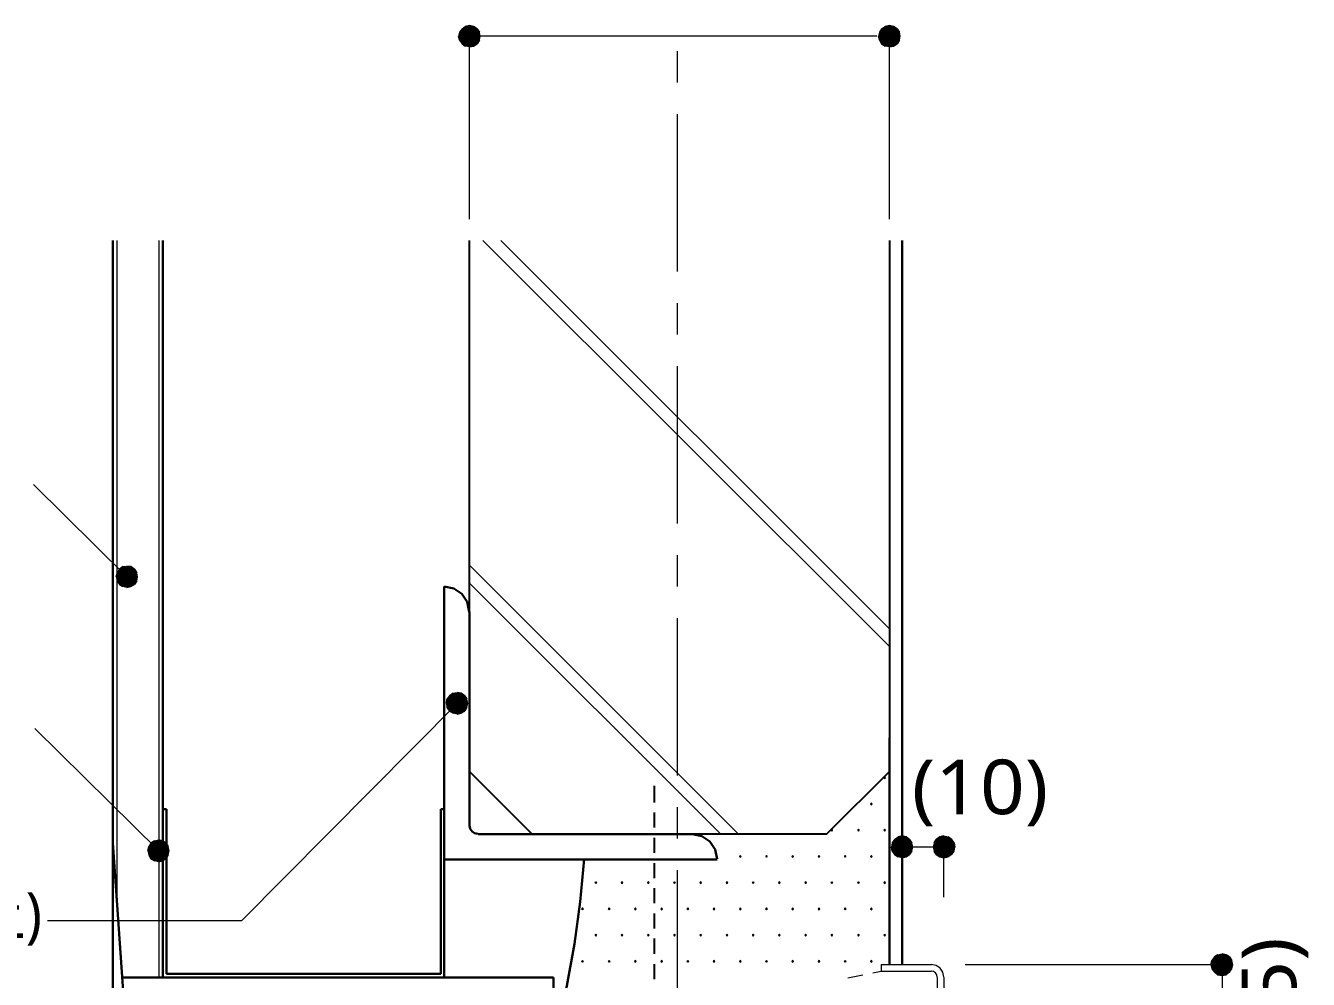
# Model space of a CAD drawing. Header units: millimetres. Extents: x 0 to 420, y 0 to 297.
# Drawn here: x 128.5 to 189.6, y 201.2 to 246.6 of the extents above; entities that cross this region are included whole.
import ezdxf
from ezdxf.enums import TextEntityAlignment as Align

# ---------------------------------------------------------------- set-up
doc = ezdxf.new("R2010")
doc.units = ezdxf.units.MM
doc.styles.add('kst32b', font='NotoSansJP-Variable.ttf')

msp = doc.modelspace()

# ---------------------------------------------------------------- hatches: boundary and pattern name
h = msp.add_hatch(color=7)
h.paths.add_polyline_path([(149.14, 246.295), (149.098, 246.105), (149.627, 246.105), (149.14, 246.295)])
h.paths.add_polyline_path([(149.098, 246.105), (149.627, 246.105), (149.14, 245.914), (149.098, 246.105)])
h.paths.add_polyline_path([(149.627, 246.105), (149.14, 245.914), (149.267, 245.745), (149.627, 246.105)])
h = msp.add_hatch(color=7)
h.paths.add_polyline_path([(149.627, 246.613), (149.416, 246.571), (149.627, 246.105), (149.627, 246.613)])
h.paths.add_polyline_path([(149.416, 246.571), (149.627, 246.105), (149.267, 246.465), (149.416, 246.571)])
h.paths.add_polyline_path([(149.627, 246.105), (149.267, 246.465), (149.14, 246.295), (149.627, 246.105)])
for points in [[(149.818, 246.571), (149.627, 246.613), (149.627, 246.105), (149.818, 246.571)], [(169.82, 246.571), (169.63, 246.613), (169.63, 246.105), (169.82, 246.571)], [(132.842, 220.176), (132.948, 220.006), (133.308, 220.366), (132.842, 220.176)], [(148.548, 214.143), (148.675, 213.974), (149.035, 214.334), (148.548, 214.143)], [(169.397, 210.841), (169.376, 210.82), (169.354, 210.799), (169.376, 210.778), (169.397, 210.756), (169.418, 210.778), (169.439, 210.799), (169.418, 210.82), (169.397, 210.841)], [(168.762, 209.592), (168.741, 209.571), (168.72, 209.55), (168.741, 209.529), (168.762, 209.508), (168.783, 209.529), (168.804, 209.55), (168.783, 209.571), (168.762, 209.592)], [(166.878, 208.344), (166.857, 208.322), (166.836, 208.301), (166.857, 208.28), (166.878, 208.259), (166.899, 208.28), (166.92, 208.301), (166.899, 208.322), (166.878, 208.344)], [(168.148, 208.344), (168.127, 208.322), (168.106, 208.301), (168.127, 208.28), (168.148, 208.259), (168.169, 208.28), (168.19, 208.301), (168.169, 208.322), (168.148, 208.344)], [(169.397, 208.344), (169.376, 208.322), (169.354, 208.301), (169.376, 208.28), (169.397, 208.259), (169.418, 208.28), (169.439, 208.301), (169.418, 208.322), (169.397, 208.344)], [(170.413, 207.984), (170.222, 208.026), (170.222, 207.497), (170.413, 207.984)], [(134.345, 207.116), (134.451, 206.946), (134.811, 207.328), (134.345, 207.116)], [(162.518, 207.095), (162.496, 207.073), (162.475, 207.052), (162.496, 207.031), (162.518, 207.01), (162.539, 207.031), (162.56, 207.052), (162.539, 207.073), (162.518, 207.095)], [(163.767, 207.095), (163.745, 207.073), (163.724, 207.052), (163.745, 207.031), (163.767, 207.01), (163.788, 207.031), (163.809, 207.052), (163.788, 207.073), (163.767, 207.095)], [(165.015, 207.095), (164.994, 207.073), (164.973, 207.052), (164.994, 207.031), (165.015, 207.01), (165.037, 207.031), (165.058, 207.052), (165.037, 207.073), (165.015, 207.095)], [(166.264, 207.095), (166.243, 207.073), (166.222, 207.052), (166.243, 207.031), (166.264, 207.01), (166.285, 207.031), (166.307, 207.052), (166.285, 207.073), (166.264, 207.095)], [(167.513, 207.095), (167.492, 207.073), (167.471, 207.052), (167.492, 207.031), (167.513, 207.01), (167.534, 207.031), (167.555, 207.052), (167.534, 207.073), (167.513, 207.095)], [(168.762, 207.095), (168.741, 207.073), (168.72, 207.052), (168.741, 207.031), (168.762, 207.01), (168.783, 207.031), (168.804, 207.052), (168.783, 207.073), (168.762, 207.095)], [(172.021, 207.031), (172.212, 206.989), (172.212, 207.497), (172.021, 207.031)], [(155.638, 205.846), (155.617, 205.825), (155.596, 205.804), (155.617, 205.782), (155.638, 205.761), (155.66, 205.782), (155.681, 205.804), (155.66, 205.825), (155.638, 205.846)], [(156.887, 205.846), (156.866, 205.825), (156.845, 205.804), (156.866, 205.782), (156.887, 205.761), (156.909, 205.782), (156.93, 205.804), (156.909, 205.825), (156.887, 205.846)], [(158.136, 205.846), (158.115, 205.825), (158.094, 205.804), (158.115, 205.782), (158.136, 205.761), (158.157, 205.782), (158.179, 205.804), (158.157, 205.825), (158.136, 205.846)], [(159.385, 205.846), (159.364, 205.825), (159.343, 205.804), (159.364, 205.782), (159.385, 205.761), (159.406, 205.782), (159.427, 205.804), (159.406, 205.825), (159.385, 205.846)], [(160.634, 205.846), (160.613, 205.825), (160.592, 205.804), (160.613, 205.782), (160.634, 205.761), (160.655, 205.782), (160.676, 205.804), (160.655, 205.825), (160.634, 205.846)], [(161.883, 205.846), (161.862, 205.825), (161.84, 205.804), (161.862, 205.782), (161.883, 205.761), (161.904, 205.782), (161.925, 205.804), (161.904, 205.825), (161.883, 205.846)], [(163.132, 205.846), (163.11, 205.825), (163.089, 205.804), (163.11, 205.782), (163.132, 205.761), (163.153, 205.782), (163.174, 205.804), (163.153, 205.825), (163.132, 205.846)], [(164.38, 205.846), (164.359, 205.825), (164.338, 205.804), (164.359, 205.782), (164.38, 205.761), (164.402, 205.782), (164.423, 205.804), (164.402, 205.825), (164.38, 205.846)], [(165.629, 205.846), (165.608, 205.825), (165.587, 205.804), (165.608, 205.782), (165.629, 205.761), (165.65, 205.782), (165.671, 205.804), (165.65, 205.825), (165.629, 205.846)], [(166.878, 205.846), (166.857, 205.825), (166.836, 205.804), (166.857, 205.782), (166.878, 205.761), (166.899, 205.782), (166.92, 205.804), (166.899, 205.825), (166.878, 205.846)], [(168.148, 205.846), (168.127, 205.825), (168.106, 205.804), (168.127, 205.782), (168.148, 205.761), (168.169, 205.782), (168.19, 205.804), (168.169, 205.825), (168.148, 205.846)], [(169.397, 205.846), (169.376, 205.825), (169.354, 205.804), (169.376, 205.782), (169.397, 205.761), (169.418, 205.782), (169.439, 205.804), (169.418, 205.825), (169.397, 205.846)], [(155.004, 204.597), (154.982, 204.576), (154.961, 204.555), (154.982, 204.533), (155.004, 204.512), (155.025, 204.533), (155.046, 204.555), (155.025, 204.576), (155.004, 204.597)], [(156.274, 204.597), (156.252, 204.576), (156.231, 204.555), (156.252, 204.533), (156.274, 204.512), (156.295, 204.533), (156.316, 204.555), (156.295, 204.576), (156.274, 204.597)], [(157.522, 204.597), (157.501, 204.576), (157.48, 204.555), (157.501, 204.533), (157.522, 204.512), (157.544, 204.533), (157.565, 204.555), (157.544, 204.576), (157.522, 204.597)], [(158.771, 204.597), (158.75, 204.576), (158.729, 204.555), (158.75, 204.533), (158.771, 204.512), (158.792, 204.533), (158.813, 204.555), (158.792, 204.576), (158.771, 204.597)], [(160.02, 204.597), (159.999, 204.576), (159.978, 204.555), (159.999, 204.533), (160.02, 204.512), (160.041, 204.533), (160.062, 204.555), (160.041, 204.576), (160.02, 204.597)], [(161.269, 204.597), (161.248, 204.576), (161.227, 204.555), (161.248, 204.533), (161.269, 204.512), (161.29, 204.533), (161.311, 204.555), (161.29, 204.576), (161.269, 204.597)], [(162.518, 204.597), (162.496, 204.576), (162.475, 204.555), (162.496, 204.533), (162.518, 204.512), (162.539, 204.533), (162.56, 204.555), (162.539, 204.576), (162.518, 204.597)], [(163.767, 204.597), (163.745, 204.576), (163.724, 204.555), (163.745, 204.533), (163.767, 204.512), (163.788, 204.533), (163.809, 204.555), (163.788, 204.576), (163.767, 204.597)], [(165.015, 204.597), (164.994, 204.576), (164.973, 204.555), (164.994, 204.533), (165.015, 204.512), (165.037, 204.533), (165.058, 204.555), (165.037, 204.576), (165.015, 204.597)], [(166.264, 204.597), (166.243, 204.576), (166.222, 204.555), (166.243, 204.533), (166.264, 204.512), (166.285, 204.533), (166.307, 204.555), (166.285, 204.576), (166.264, 204.597)], [(167.513, 204.597), (167.492, 204.576), (167.471, 204.555), (167.492, 204.533), (167.513, 204.512), (167.534, 204.533), (167.555, 204.555), (167.534, 204.576), (167.513, 204.597)], [(168.762, 204.597), (168.741, 204.576), (168.72, 204.555), (168.741, 204.533), (168.762, 204.512), (168.783, 204.533), (168.804, 204.555), (168.783, 204.576), (168.762, 204.597)], [(155.638, 203.348), (155.617, 203.327), (155.596, 203.306), (155.617, 203.285), (155.638, 203.263), (155.66, 203.285), (155.681, 203.306), (155.66, 203.327), (155.638, 203.348)], [(156.887, 203.348), (156.866, 203.327), (156.845, 203.306), (156.866, 203.285), (156.887, 203.263), (156.909, 203.285), (156.93, 203.306), (156.909, 203.327), (156.887, 203.348)], [(158.136, 203.348), (158.115, 203.327), (158.094, 203.306), (158.115, 203.285), (158.136, 203.263), (158.157, 203.285), (158.179, 203.306), (158.157, 203.327), (158.136, 203.348)], [(159.385, 203.348), (159.364, 203.327), (159.343, 203.306), (159.364, 203.285), (159.385, 203.263), (159.406, 203.285), (159.427, 203.306), (159.406, 203.327), (159.385, 203.348)], [(160.634, 203.348), (160.613, 203.327), (160.592, 203.306), (160.613, 203.285), (160.634, 203.263), (160.655, 203.285), (160.676, 203.306), (160.655, 203.327), (160.634, 203.348)], [(161.883, 203.348), (161.862, 203.327), (161.84, 203.306), (161.862, 203.285), (161.883, 203.263), (161.904, 203.285), (161.925, 203.306), (161.904, 203.327), (161.883, 203.348)], [(163.132, 203.348), (163.11, 203.327), (163.089, 203.306), (163.11, 203.285), (163.132, 203.263), (163.153, 203.285), (163.174, 203.306), (163.153, 203.327), (163.132, 203.348)], [(164.38, 203.348), (164.359, 203.327), (164.338, 203.306), (164.359, 203.285), (164.38, 203.263), (164.402, 203.285), (164.423, 203.306), (164.402, 203.327), (164.38, 203.348)], [(165.629, 203.348), (165.608, 203.327), (165.587, 203.306), (165.608, 203.285), (165.629, 203.263), (165.65, 203.285), (165.671, 203.306), (165.65, 203.327), (165.629, 203.348)], [(166.878, 203.348), (166.857, 203.327), (166.836, 203.306), (166.857, 203.285), (166.878, 203.263), (166.899, 203.285), (166.92, 203.306), (166.899, 203.327), (166.878, 203.348)], [(168.148, 203.348), (168.127, 203.327), (168.106, 203.306), (168.127, 203.285), (168.148, 203.263), (168.169, 203.285), (168.19, 203.306), (168.169, 203.327), (168.148, 203.348)], [(169.397, 203.348), (169.376, 203.327), (169.354, 203.306), (169.376, 203.285), (169.397, 203.263), (169.418, 203.285), (169.439, 203.306), (169.418, 203.327), (169.397, 203.348)], [(155.004, 202.099), (154.982, 202.078), (154.961, 202.057), (154.982, 202.036), (155.004, 202.015), (155.025, 202.036), (155.046, 202.057), (155.025, 202.078), (155.004, 202.099)], [(156.274, 202.099), (156.252, 202.078), (156.231, 202.057), (156.252, 202.036), (156.274, 202.015), (156.295, 202.036), (156.316, 202.057), (156.295, 202.078), (156.274, 202.099)], [(157.522, 202.099), (157.501, 202.078), (157.48, 202.057), (157.501, 202.036), (157.522, 202.015), (157.544, 202.036), (157.565, 202.057), (157.544, 202.078), (157.522, 202.099)], [(158.771, 202.099), (158.75, 202.078), (158.729, 202.057), (158.75, 202.036), (158.771, 202.015), (158.792, 202.036), (158.813, 202.057), (158.792, 202.078), (158.771, 202.099)], [(160.02, 202.099), (159.999, 202.078), (159.978, 202.057), (159.999, 202.036), (160.02, 202.015), (160.041, 202.036), (160.062, 202.057), (160.041, 202.078), (160.02, 202.099)], [(161.269, 202.099), (161.248, 202.078), (161.227, 202.057), (161.248, 202.036), (161.269, 202.015), (161.29, 202.036), (161.311, 202.057), (161.29, 202.078), (161.269, 202.099)], [(162.518, 202.099), (162.496, 202.078), (162.475, 202.057), (162.496, 202.036), (162.518, 202.015), (162.539, 202.036), (162.56, 202.057), (162.539, 202.078), (162.518, 202.099)], [(163.767, 202.099), (163.745, 202.078), (163.724, 202.057), (163.745, 202.036), (163.767, 202.015), (163.788, 202.036), (163.809, 202.057), (163.788, 202.078), (163.767, 202.099)], [(165.015, 202.099), (164.994, 202.078), (164.973, 202.057), (164.994, 202.036), (165.015, 202.015), (165.037, 202.036), (165.058, 202.057), (165.037, 202.078), (165.015, 202.099)], [(166.264, 202.099), (166.243, 202.078), (166.222, 202.057), (166.243, 202.036), (166.264, 202.015), (166.285, 202.036), (166.307, 202.057), (166.285, 202.078), (166.264, 202.099)], [(167.513, 202.099), (167.492, 202.078), (167.471, 202.057), (167.492, 202.036), (167.513, 202.015), (167.534, 202.036), (167.555, 202.057), (167.534, 202.078), (167.513, 202.099)], [(168.762, 202.099), (168.741, 202.078), (168.72, 202.057), (168.741, 202.036), (168.762, 202.015), (168.783, 202.036), (168.804, 202.057), (168.783, 202.078), (168.762, 202.099)], [(185.928, 201.697), (185.97, 201.909), (185.462, 201.909), (185.928, 201.697)]]:
    msp.add_hatch(color=7).paths.add_polyline_path(points)
h = msp.add_hatch(color=7)
h.paths.add_polyline_path([(150.135, 246.105), (150.093, 246.295), (149.627, 246.105), (150.135, 246.105)])
h.paths.add_polyline_path([(150.093, 246.295), (149.627, 246.105), (149.987, 246.465), (150.093, 246.295)])
h.paths.add_polyline_path([(149.627, 246.105), (149.987, 246.465), (149.818, 246.571), (149.627, 246.105)])
h = msp.add_hatch(color=7)
h.paths.add_polyline_path([(169.143, 246.295), (169.101, 246.105), (169.63, 246.105), (169.143, 246.295)])
h.paths.add_polyline_path([(169.101, 246.105), (169.63, 246.105), (169.143, 245.914), (169.101, 246.105)])
h.paths.add_polyline_path([(169.63, 246.105), (169.143, 245.914), (169.249, 245.745), (169.63, 246.105)])
h = msp.add_hatch(color=7)
h.paths.add_polyline_path([(169.63, 246.613), (169.418, 246.571), (169.63, 246.105), (169.63, 246.613)])
h.paths.add_polyline_path([(169.418, 246.571), (169.63, 246.105), (169.249, 246.465), (169.418, 246.571)])
h.paths.add_polyline_path([(169.63, 246.105), (169.249, 246.465), (169.143, 246.295), (169.63, 246.105)])
h = msp.add_hatch(color=7)
h.paths.add_polyline_path([(170.138, 246.105), (170.095, 246.295), (169.63, 246.105), (170.138, 246.105)])
h.paths.add_polyline_path([(170.095, 246.295), (169.63, 246.105), (169.989, 246.465), (170.095, 246.295)])
h.paths.add_polyline_path([(169.63, 246.105), (169.989, 246.465), (169.82, 246.571), (169.63, 246.105)])
h = msp.add_hatch(color=7)
h.paths.add_polyline_path([(149.267, 245.745), (149.416, 245.639), (149.627, 246.105), (149.267, 245.745)])
h.paths.add_polyline_path([(149.416, 245.639), (149.627, 246.105), (149.627, 245.597), (149.416, 245.639)])
h.paths.add_polyline_path([(149.627, 246.105), (149.627, 245.597), (149.818, 245.639), (149.627, 246.105)])
h = msp.add_hatch(color=7)
h.paths.add_polyline_path([(149.818, 245.639), (149.987, 245.745), (149.627, 246.105), (149.818, 245.639)])
h.paths.add_polyline_path([(149.987, 245.745), (149.627, 246.105), (150.093, 245.914), (149.987, 245.745)])
h.paths.add_polyline_path([(149.627, 246.105), (150.093, 245.914), (150.135, 246.105), (149.627, 246.105)])
h = msp.add_hatch(color=7)
h.paths.add_polyline_path([(169.249, 245.745), (169.418, 245.639), (169.63, 246.105), (169.249, 245.745)])
h.paths.add_polyline_path([(169.418, 245.639), (169.63, 246.105), (169.63, 245.597), (169.418, 245.639)])
h.paths.add_polyline_path([(169.63, 246.105), (169.63, 245.597), (169.82, 245.639), (169.63, 246.105)])
h = msp.add_hatch(color=7)
h.paths.add_polyline_path([(169.82, 245.639), (169.989, 245.745), (169.63, 246.105), (169.82, 245.639)])
h.paths.add_polyline_path([(169.989, 245.745), (169.63, 246.105), (170.095, 245.914), (169.989, 245.745)])
h.paths.add_polyline_path([(169.63, 246.105), (170.095, 245.914), (170.138, 246.105), (169.63, 246.105)])
h = msp.add_hatch(color=7)
h.paths.add_polyline_path([(132.948, 220.726), (132.842, 220.557), (133.308, 220.366), (132.948, 220.726)])
h.paths.add_polyline_path([(132.842, 220.557), (133.308, 220.366), (132.8, 220.366), (132.842, 220.557)])
h.paths.add_polyline_path([(133.308, 220.366), (132.8, 220.366), (132.842, 220.176), (133.308, 220.366)])
h = msp.add_hatch(color=7)
h.paths.add_polyline_path([(133.498, 220.853), (133.308, 220.874), (133.308, 220.366), (133.498, 220.853)])
h.paths.add_polyline_path([(133.308, 220.874), (133.308, 220.366), (133.117, 220.853), (133.308, 220.874)])
h.paths.add_polyline_path([(133.308, 220.366), (133.117, 220.853), (132.948, 220.726), (133.308, 220.366)])
h = msp.add_hatch(color=7)
h.paths.add_polyline_path([(133.816, 220.366), (133.773, 220.557), (133.308, 220.366), (133.816, 220.366)])
h.paths.add_polyline_path([(133.773, 220.557), (133.308, 220.366), (133.668, 220.726), (133.773, 220.557)])
h.paths.add_polyline_path([(133.308, 220.366), (133.668, 220.726), (133.498, 220.853), (133.308, 220.366)])
h = msp.add_hatch(color=7)
h.paths.add_polyline_path([(132.948, 220.006), (133.117, 219.9), (133.308, 220.366), (132.948, 220.006)])
h.paths.add_polyline_path([(133.117, 219.9), (133.308, 220.366), (133.308, 219.858), (133.117, 219.9)])
h.paths.add_polyline_path([(133.308, 220.366), (133.308, 219.858), (133.498, 219.9), (133.308, 220.366)])
h = msp.add_hatch(color=7)
h.paths.add_polyline_path([(133.498, 219.9), (133.668, 220.006), (133.308, 220.366), (133.498, 219.9)])
h.paths.add_polyline_path([(133.668, 220.006), (133.308, 220.366), (133.773, 220.176), (133.668, 220.006)])
h.paths.add_polyline_path([(133.308, 220.366), (133.773, 220.176), (133.816, 220.366), (133.308, 220.366)])
h = msp.add_hatch(color=7)
h.paths.add_polyline_path([(148.675, 214.693), (148.548, 214.545), (149.035, 214.334), (148.675, 214.693)])
h.paths.add_polyline_path([(148.548, 214.545), (149.035, 214.334), (148.527, 214.334), (148.548, 214.545)])
h.paths.add_polyline_path([(149.035, 214.334), (148.527, 214.334), (148.548, 214.143), (149.035, 214.334)])
h = msp.add_hatch(color=7)
h.paths.add_polyline_path([(149.225, 214.821), (149.035, 214.863), (149.035, 214.334), (149.225, 214.821)])
h.paths.add_polyline_path([(149.035, 214.863), (149.035, 214.334), (148.844, 214.821), (149.035, 214.863)])
h.paths.add_polyline_path([(149.035, 214.334), (148.844, 214.821), (148.675, 214.693), (149.035, 214.334)])
h = msp.add_hatch(color=7)
h.paths.add_polyline_path([(149.543, 214.334), (149.5, 214.545), (149.035, 214.334), (149.543, 214.334)])
h.paths.add_polyline_path([(149.5, 214.545), (149.035, 214.334), (149.394, 214.693), (149.5, 214.545)])
h.paths.add_polyline_path([(149.035, 214.334), (149.394, 214.693), (149.225, 214.821), (149.035, 214.334)])
h = msp.add_hatch(color=7)
h.paths.add_polyline_path([(148.675, 213.974), (148.844, 213.868), (149.035, 214.334), (148.675, 213.974)])
h.paths.add_polyline_path([(148.844, 213.868), (149.035, 214.334), (149.035, 213.826), (148.844, 213.868)])
h.paths.add_polyline_path([(149.035, 214.334), (149.035, 213.826), (149.225, 213.868), (149.035, 214.334)])
h = msp.add_hatch(color=7)
h.paths.add_polyline_path([(149.225, 213.868), (149.394, 213.974), (149.035, 214.334), (149.225, 213.868)])
h.paths.add_polyline_path([(149.394, 213.974), (149.035, 214.334), (149.5, 214.143), (149.394, 213.974)])
h.paths.add_polyline_path([(149.035, 214.334), (149.5, 214.143), (149.543, 214.334), (149.035, 214.334)])
h = msp.add_hatch(color=7)
h.paths.add_polyline_path([(135.001, 207.793), (134.811, 207.836), (134.811, 207.328), (135.001, 207.793)])
h.paths.add_polyline_path([(134.811, 207.836), (134.811, 207.328), (134.62, 207.793), (134.811, 207.836)])
h.paths.add_polyline_path([(134.811, 207.328), (134.62, 207.793), (134.451, 207.687), (134.811, 207.328)])
h = msp.add_hatch(color=7)
h.paths.add_polyline_path([(135.319, 207.328), (135.276, 207.518), (134.811, 207.328), (135.319, 207.328)])
h.paths.add_polyline_path([(135.276, 207.518), (134.811, 207.328), (135.17, 207.687), (135.276, 207.518)])
h.paths.add_polyline_path([(134.811, 207.328), (135.17, 207.687), (135.001, 207.793), (134.811, 207.328)])
h = msp.add_hatch(color=7)
h.paths.add_polyline_path([(169.757, 207.708), (169.714, 207.497), (170.222, 207.497), (169.757, 207.708)])
h.paths.add_polyline_path([(169.714, 207.497), (170.222, 207.497), (169.757, 207.306), (169.714, 207.497)])
h.paths.add_polyline_path([(170.222, 207.497), (169.757, 207.306), (169.862, 207.137), (170.222, 207.497)])
h = msp.add_hatch(color=7)
h.paths.add_polyline_path([(170.222, 208.026), (170.032, 207.984), (170.222, 207.497), (170.222, 208.026)])
h.paths.add_polyline_path([(170.032, 207.984), (170.222, 207.497), (169.862, 207.857), (170.032, 207.984)])
h.paths.add_polyline_path([(170.222, 207.497), (169.862, 207.857), (169.757, 207.708), (170.222, 207.497)])
h = msp.add_hatch(color=7)
h.paths.add_polyline_path([(170.73, 207.497), (170.688, 207.708), (170.222, 207.497), (170.73, 207.497)])
h.paths.add_polyline_path([(170.688, 207.708), (170.222, 207.497), (170.582, 207.857), (170.688, 207.708)])
h.paths.add_polyline_path([(170.222, 207.497), (170.582, 207.857), (170.413, 207.984), (170.222, 207.497)])
h = msp.add_hatch(color=7)
h.paths.add_polyline_path([(172.021, 207.984), (171.852, 207.857), (172.212, 207.497), (172.021, 207.984)])
h.paths.add_polyline_path([(171.852, 207.857), (172.212, 207.497), (171.746, 207.708), (171.852, 207.857)])
h.paths.add_polyline_path([(172.212, 207.497), (171.746, 207.708), (171.704, 207.497), (172.212, 207.497)])
h = msp.add_hatch(color=7)
h.paths.add_polyline_path([(172.593, 207.857), (172.424, 207.984), (172.212, 207.497), (172.593, 207.857)])
h.paths.add_polyline_path([(172.424, 207.984), (172.212, 207.497), (172.212, 208.026), (172.424, 207.984)])
h.paths.add_polyline_path([(172.212, 207.497), (172.212, 208.026), (172.021, 207.984), (172.212, 207.497)])
h = msp.add_hatch(color=7)
h.paths.add_polyline_path([(172.699, 207.306), (172.741, 207.497), (172.212, 207.497), (172.699, 207.306)])
h.paths.add_polyline_path([(172.741, 207.497), (172.212, 207.497), (172.699, 207.708), (172.741, 207.497)])
h.paths.add_polyline_path([(172.212, 207.497), (172.699, 207.708), (172.593, 207.857), (172.212, 207.497)])
h = msp.add_hatch(color=7)
h.paths.add_polyline_path([(134.451, 207.687), (134.345, 207.518), (134.811, 207.328), (134.451, 207.687)])
h.paths.add_polyline_path([(134.345, 207.518), (134.811, 207.328), (134.303, 207.328), (134.345, 207.518)])
h.paths.add_polyline_path([(134.811, 207.328), (134.303, 207.328), (134.345, 207.116), (134.811, 207.328)])
h = msp.add_hatch(color=7)
h.paths.add_polyline_path([(134.451, 206.946), (134.62, 206.841), (134.811, 207.328), (134.451, 206.946)])
h.paths.add_polyline_path([(134.62, 206.841), (134.811, 207.328), (134.811, 206.798), (134.62, 206.841)])
h.paths.add_polyline_path([(134.811, 207.328), (134.811, 206.798), (135.001, 206.841), (134.811, 207.328)])
h = msp.add_hatch(color=7)
h.paths.add_polyline_path([(135.001, 206.841), (135.17, 206.946), (134.811, 207.328), (135.001, 206.841)])
h.paths.add_polyline_path([(135.17, 206.946), (134.811, 207.328), (135.276, 207.116), (135.17, 206.946)])
h.paths.add_polyline_path([(134.811, 207.328), (135.276, 207.116), (135.319, 207.328), (134.811, 207.328)])
h = msp.add_hatch(color=7)
h.paths.add_polyline_path([(169.862, 207.137), (170.032, 207.031), (170.222, 207.497), (169.862, 207.137)])
h.paths.add_polyline_path([(170.032, 207.031), (170.222, 207.497), (170.222, 206.989), (170.032, 207.031)])
h.paths.add_polyline_path([(170.222, 207.497), (170.222, 206.989), (170.413, 207.031), (170.222, 207.497)])
h = msp.add_hatch(color=7)
h.paths.add_polyline_path([(170.413, 207.031), (170.582, 207.137), (170.222, 207.497), (170.413, 207.031)])
h.paths.add_polyline_path([(170.582, 207.137), (170.222, 207.497), (170.688, 207.306), (170.582, 207.137)])
h.paths.add_polyline_path([(170.222, 207.497), (170.688, 207.306), (170.73, 207.497), (170.222, 207.497)])
h = msp.add_hatch(color=7)
h.paths.add_polyline_path([(171.704, 207.497), (171.746, 207.306), (172.212, 207.497), (171.704, 207.497)])
h.paths.add_polyline_path([(171.746, 207.306), (172.212, 207.497), (171.852, 207.137), (171.746, 207.306)])
h.paths.add_polyline_path([(172.212, 207.497), (171.852, 207.137), (172.021, 207.031), (172.212, 207.497)])
h = msp.add_hatch(color=7)
h.paths.add_polyline_path([(172.212, 206.989), (172.424, 207.031), (172.212, 207.497), (172.212, 206.989)])
h.paths.add_polyline_path([(172.424, 207.031), (172.212, 207.497), (172.593, 207.137), (172.424, 207.031)])
h.paths.add_polyline_path([(172.212, 207.497), (172.593, 207.137), (172.699, 207.306), (172.212, 207.497)])
h = msp.add_hatch(color=7)
h.paths.add_polyline_path([(185.103, 202.269), (184.976, 202.099), (185.462, 201.909), (185.103, 202.269)])
h.paths.add_polyline_path([(184.976, 202.099), (185.462, 201.909), (184.933, 201.909), (184.976, 202.099)])
h.paths.add_polyline_path([(185.462, 201.909), (184.933, 201.909), (184.976, 201.697), (185.462, 201.909)])
h = msp.add_hatch(color=7)
h.paths.add_polyline_path([(185.653, 202.374), (185.462, 202.417), (185.462, 201.909), (185.653, 202.374)])
h.paths.add_polyline_path([(185.462, 202.417), (185.462, 201.909), (185.251, 202.374), (185.462, 202.417)])
h.paths.add_polyline_path([(185.462, 201.909), (185.251, 202.374), (185.103, 202.269), (185.462, 201.909)])
h = msp.add_hatch(color=7)
h.paths.add_polyline_path([(185.97, 201.909), (185.928, 202.099), (185.462, 201.909), (185.97, 201.909)])
h.paths.add_polyline_path([(185.928, 202.099), (185.462, 201.909), (185.822, 202.269), (185.928, 202.099)])
h.paths.add_polyline_path([(185.462, 201.909), (185.822, 202.269), (185.653, 202.374), (185.462, 201.909)])
h = msp.add_hatch(color=7)
h.paths.add_polyline_path([(184.976, 201.697), (185.103, 201.549), (185.462, 201.909), (184.976, 201.697)])
h.paths.add_polyline_path([(185.103, 201.549), (185.462, 201.909), (185.251, 201.422), (185.103, 201.549)])
h.paths.add_polyline_path([(185.462, 201.909), (185.251, 201.422), (185.462, 201.38), (185.462, 201.909)])
h = msp.add_hatch(color=7)
h.paths.add_polyline_path([(185.462, 201.38), (185.653, 201.422), (185.462, 201.909), (185.462, 201.38)])
h.paths.add_polyline_path([(185.653, 201.422), (185.462, 201.909), (185.822, 201.549), (185.653, 201.422)])
h.paths.add_polyline_path([(185.462, 201.909), (185.822, 201.549), (185.928, 201.697), (185.462, 201.909)])

# ---------------------------------------------------------------- linework, layer by layer
at = {"lineweight": 0}
for points in [[(149.14, 246.295), (149.098, 246.105), (149.627, 246.105)], [(149.627, 246.105), (149.267, 246.465), (149.14, 246.295)], [(149.416, 246.571), (149.627, 246.105), (149.267, 246.465)], [(149.627, 246.613), (149.416, 246.571), (149.627, 246.105)], [(149.818, 246.571), (149.627, 246.613), (149.627, 246.105)], [(149.627, 246.105), (149.987, 246.465), (149.818, 246.571)], [(150.093, 246.295), (149.627, 246.105), (149.987, 246.465)], [(150.135, 246.105), (150.093, 246.295), (149.627, 246.105)], [(169.143, 246.295), (169.101, 246.105), (169.63, 246.105)], [(169.63, 246.105), (169.249, 246.465), (169.143, 246.295)], [(169.418, 246.571), (169.63, 246.105), (169.249, 246.465)], [(169.63, 246.613), (169.418, 246.571), (169.63, 246.105)], [(169.82, 246.571), (169.63, 246.613), (169.63, 246.105)], [(169.63, 246.105), (169.989, 246.465), (169.82, 246.571)], [(170.095, 246.295), (169.63, 246.105), (169.989, 246.465)], [(170.138, 246.105), (170.095, 246.295), (169.63, 246.105)], [(149.098, 246.105), (149.627, 246.105), (149.14, 245.914)], [(149.627, 246.105), (149.14, 245.914), (149.267, 245.745)], [(149.267, 245.745), (149.416, 245.639), (149.627, 246.105)], [(149.416, 245.639), (149.627, 246.105), (149.627, 245.597)], [(149.627, 246.105), (149.627, 245.597), (149.818, 245.639)], [(149.818, 245.639), (149.987, 245.745), (149.627, 246.105)], [(149.987, 245.745), (149.627, 246.105), (150.093, 245.914)], [(149.627, 246.105), (150.093, 245.914), (150.135, 246.105)], [(169.101, 246.105), (169.63, 246.105), (169.143, 245.914)], [(169.63, 246.105), (169.143, 245.914), (169.249, 245.745)], [(169.249, 245.745), (169.418, 245.639), (169.63, 246.105)], [(169.418, 245.639), (169.63, 246.105), (169.63, 245.597)], [(169.63, 246.105), (169.63, 245.597), (169.82, 245.639)], [(169.82, 245.639), (169.989, 245.745), (169.63, 246.105)], [(169.989, 245.745), (169.63, 246.105), (170.095, 245.914)], [(169.63, 246.105), (170.095, 245.914), (170.138, 246.105)], [(132.842, 220.557), (133.308, 220.366), (132.8, 220.366)], [(132.948, 220.726), (132.842, 220.557), (133.308, 220.366)], [(133.308, 220.366), (133.117, 220.853), (132.948, 220.726)], [(133.308, 220.874), (133.308, 220.366), (133.117, 220.853)], [(133.498, 220.853), (133.308, 220.874), (133.308, 220.366)], [(133.308, 220.366), (133.668, 220.726), (133.498, 220.853)], [(133.773, 220.557), (133.308, 220.366), (133.668, 220.726)], [(133.816, 220.366), (133.773, 220.557), (133.308, 220.366)], [(133.308, 220.366), (132.8, 220.366), (132.842, 220.176)], [(132.842, 220.176), (132.948, 220.006), (133.308, 220.366)], [(132.948, 220.006), (133.117, 219.9), (133.308, 220.366)], [(133.117, 219.9), (133.308, 220.366), (133.308, 219.858)], [(133.308, 220.366), (133.308, 219.858), (133.498, 219.9)], [(133.498, 219.9), (133.668, 220.006), (133.308, 220.366)], [(133.668, 220.006), (133.308, 220.366), (133.773, 220.176)], [(133.308, 220.366), (133.773, 220.176), (133.816, 220.366)], [(148.548, 214.545), (149.035, 214.334), (148.527, 214.334)], [(148.675, 214.693), (148.548, 214.545), (149.035, 214.334)], [(149.035, 214.334), (148.844, 214.821), (148.675, 214.693)], [(149.035, 214.863), (149.035, 214.334), (148.844, 214.821)], [(149.225, 214.821), (149.035, 214.863), (149.035, 214.334)], [(149.035, 214.334), (149.394, 214.693), (149.225, 214.821)], [(149.5, 214.545), (149.035, 214.334), (149.394, 214.693)], [(149.543, 214.334), (149.5, 214.545), (149.035, 214.334)], [(149.035, 214.334), (148.527, 214.334), (148.548, 214.143)], [(148.548, 214.143), (148.675, 213.974), (149.035, 214.334)], [(148.675, 213.974), (148.844, 213.868), (149.035, 214.334)], [(148.844, 213.868), (149.035, 214.334), (149.035, 213.826)], [(149.035, 214.334), (149.035, 213.826), (149.225, 213.868)], [(149.225, 213.868), (149.394, 213.974), (149.035, 214.334)], [(149.394, 213.974), (149.035, 214.334), (149.5, 214.143)], [(149.035, 214.334), (149.5, 214.143), (149.543, 214.334)], [(169.397, 210.841), (169.376, 210.82), (169.354, 210.799), (169.376, 210.778), (169.397, 210.756), (169.418, 210.778), (169.439, 210.799), (169.418, 210.82)], [(168.762, 209.592), (168.741, 209.571), (168.72, 209.55), (168.741, 209.529), (168.762, 209.508), (168.783, 209.529), (168.804, 209.55), (168.783, 209.571)], [(166.878, 208.344), (166.857, 208.322), (166.836, 208.301), (166.857, 208.28), (166.878, 208.259), (166.899, 208.28), (166.92, 208.301), (166.899, 208.322)], [(168.148, 208.344), (168.127, 208.322), (168.106, 208.301), (168.127, 208.28), (168.148, 208.259), (168.169, 208.28), (168.19, 208.301), (168.169, 208.322)], [(169.397, 208.344), (169.376, 208.322), (169.354, 208.301), (169.376, 208.28), (169.397, 208.259), (169.418, 208.28), (169.439, 208.301), (169.418, 208.322)], [(134.811, 207.328), (134.62, 207.793), (134.451, 207.687)], [(134.811, 207.836), (134.811, 207.328), (134.62, 207.793)], [(135.001, 207.793), (134.811, 207.836), (134.811, 207.328)], [(134.811, 207.328), (135.17, 207.687), (135.001, 207.793)], [(169.757, 207.708), (169.714, 207.497), (170.222, 207.497)], [(170.222, 207.497), (169.862, 207.857), (169.757, 207.708)], [(170.032, 207.984), (170.222, 207.497), (169.862, 207.857)], [(170.222, 208.026), (170.032, 207.984), (170.222, 207.497)], [(170.413, 207.984), (170.222, 208.026), (170.222, 207.497)], [(170.222, 207.497), (170.582, 207.857), (170.413, 207.984)], [(170.688, 207.708), (170.222, 207.497), (170.582, 207.857)], [(170.73, 207.497), (170.688, 207.708), (170.222, 207.497)], [(172.212, 207.497), (171.746, 207.708), (171.704, 207.497)], [(171.852, 207.857), (172.212, 207.497), (171.746, 207.708)], [(172.021, 207.984), (171.852, 207.857), (172.212, 207.497)], [(172.212, 207.497), (172.212, 208.026), (172.021, 207.984)], [(172.424, 207.984), (172.212, 207.497), (172.212, 208.026)], [(172.593, 207.857), (172.424, 207.984), (172.212, 207.497)], [(172.212, 207.497), (172.699, 207.708), (172.593, 207.857)], [(172.741, 207.497), (172.212, 207.497), (172.699, 207.708)], [(134.345, 207.518), (134.811, 207.328), (134.303, 207.328)], [(134.811, 207.328), (134.303, 207.328), (134.345, 207.116)], [(134.451, 207.687), (134.345, 207.518), (134.811, 207.328)], [(134.345, 207.116), (134.451, 206.946), (134.811, 207.328)], [(134.451, 206.946), (134.62, 206.841), (134.811, 207.328)], [(134.62, 206.841), (134.811, 207.328), (134.811, 206.798)], [(135.276, 207.518), (134.811, 207.328), (135.17, 207.687)], [(135.319, 207.328), (135.276, 207.518), (134.811, 207.328)], [(134.811, 207.328), (134.811, 206.798), (135.001, 206.841)], [(135.001, 206.841), (135.17, 206.946), (134.811, 207.328)], [(135.17, 206.946), (134.811, 207.328), (135.276, 207.116)], [(134.811, 207.328), (135.276, 207.116), (135.319, 207.328)], [(162.518, 207.095), (162.496, 207.073), (162.475, 207.052), (162.496, 207.031), (162.518, 207.01), (162.539, 207.031), (162.56, 207.052), (162.539, 207.073)], [(163.767, 207.095), (163.745, 207.073), (163.724, 207.052), (163.745, 207.031), (163.767, 207.01), (163.788, 207.031), (163.809, 207.052), (163.788, 207.073)], [(165.015, 207.095), (164.994, 207.073), (164.973, 207.052), (164.994, 207.031), (165.015, 207.01), (165.037, 207.031), (165.058, 207.052), (165.037, 207.073)], [(166.264, 207.095), (166.243, 207.073), (166.222, 207.052), (166.243, 207.031), (166.264, 207.01), (166.285, 207.031), (166.307, 207.052), (166.285, 207.073)], [(167.513, 207.095), (167.492, 207.073), (167.471, 207.052), (167.492, 207.031), (167.513, 207.01), (167.534, 207.031), (167.555, 207.052), (167.534, 207.073)], [(168.762, 207.095), (168.741, 207.073), (168.72, 207.052), (168.741, 207.031), (168.762, 207.01), (168.783, 207.031), (168.804, 207.052), (168.783, 207.073)], [(169.714, 207.497), (170.222, 207.497), (169.757, 207.306)], [(170.222, 207.497), (169.757, 207.306), (169.862, 207.137)], [(169.862, 207.137), (170.032, 207.031), (170.222, 207.497)], [(170.032, 207.031), (170.222, 207.497), (170.222, 206.989)], [(170.222, 207.497), (170.222, 206.989), (170.413, 207.031)], [(170.413, 207.031), (170.582, 207.137), (170.222, 207.497)], [(170.582, 207.137), (170.222, 207.497), (170.688, 207.306)], [(170.222, 207.497), (170.688, 207.306), (170.73, 207.497)], [(171.704, 207.497), (171.746, 207.306), (172.212, 207.497)], [(171.746, 207.306), (172.212, 207.497), (171.852, 207.137)], [(172.212, 207.497), (171.852, 207.137), (172.021, 207.031)], [(172.021, 207.031), (172.212, 206.989), (172.212, 207.497)], [(172.212, 206.989), (172.424, 207.031), (172.212, 207.497)], [(172.424, 207.031), (172.212, 207.497), (172.593, 207.137)], [(172.212, 207.497), (172.593, 207.137), (172.699, 207.306)], [(172.699, 207.306), (172.741, 207.497), (172.212, 207.497)], [(155.638, 205.846), (155.617, 205.825), (155.596, 205.804), (155.617, 205.782), (155.638, 205.761), (155.66, 205.782), (155.681, 205.804), (155.66, 205.825)], [(156.887, 205.846), (156.866, 205.825), (156.845, 205.804), (156.866, 205.782), (156.887, 205.761), (156.909, 205.782), (156.93, 205.804), (156.909, 205.825)], [(158.136, 205.846), (158.115, 205.825), (158.094, 205.804), (158.115, 205.782), (158.136, 205.761), (158.157, 205.782), (158.179, 205.804), (158.157, 205.825)], [(159.385, 205.846), (159.364, 205.825), (159.343, 205.804), (159.364, 205.782), (159.385, 205.761), (159.406, 205.782), (159.427, 205.804), (159.406, 205.825)], [(160.634, 205.846), (160.613, 205.825), (160.592, 205.804), (160.613, 205.782), (160.634, 205.761), (160.655, 205.782), (160.676, 205.804), (160.655, 205.825)], [(161.883, 205.846), (161.862, 205.825), (161.84, 205.804), (161.862, 205.782), (161.883, 205.761), (161.904, 205.782), (161.925, 205.804), (161.904, 205.825)], [(163.132, 205.846), (163.11, 205.825), (163.089, 205.804), (163.11, 205.782), (163.132, 205.761), (163.153, 205.782), (163.174, 205.804), (163.153, 205.825)], [(164.38, 205.846), (164.359, 205.825), (164.338, 205.804), (164.359, 205.782), (164.38, 205.761), (164.402, 205.782), (164.423, 205.804), (164.402, 205.825)], [(165.629, 205.846), (165.608, 205.825), (165.587, 205.804), (165.608, 205.782), (165.629, 205.761), (165.65, 205.782), (165.671, 205.804), (165.65, 205.825)], [(166.878, 205.846), (166.857, 205.825), (166.836, 205.804), (166.857, 205.782), (166.878, 205.761), (166.899, 205.782), (166.92, 205.804), (166.899, 205.825)], [(168.148, 205.846), (168.127, 205.825), (168.106, 205.804), (168.127, 205.782), (168.148, 205.761), (168.169, 205.782), (168.19, 205.804), (168.169, 205.825)], [(169.397, 205.846), (169.376, 205.825), (169.354, 205.804), (169.376, 205.782), (169.397, 205.761), (169.418, 205.782), (169.439, 205.804), (169.418, 205.825)], [(155.004, 204.597), (154.982, 204.576), (154.961, 204.555), (154.982, 204.533), (155.004, 204.512), (155.025, 204.533), (155.046, 204.555), (155.025, 204.576)], [(156.274, 204.597), (156.252, 204.576), (156.231, 204.555), (156.252, 204.533), (156.274, 204.512), (156.295, 204.533), (156.316, 204.555), (156.295, 204.576)], [(157.522, 204.597), (157.501, 204.576), (157.48, 204.555), (157.501, 204.533), (157.522, 204.512), (157.544, 204.533), (157.565, 204.555), (157.544, 204.576)], [(158.771, 204.597), (158.75, 204.576), (158.729, 204.555), (158.75, 204.533), (158.771, 204.512), (158.792, 204.533), (158.813, 204.555), (158.792, 204.576)], [(160.02, 204.597), (159.999, 204.576), (159.978, 204.555), (159.999, 204.533), (160.02, 204.512), (160.041, 204.533), (160.062, 204.555), (160.041, 204.576)], [(161.269, 204.597), (161.248, 204.576), (161.227, 204.555), (161.248, 204.533), (161.269, 204.512), (161.29, 204.533), (161.311, 204.555), (161.29, 204.576)], [(162.518, 204.597), (162.496, 204.576), (162.475, 204.555), (162.496, 204.533), (162.518, 204.512), (162.539, 204.533), (162.56, 204.555), (162.539, 204.576)], [(163.767, 204.597), (163.745, 204.576), (163.724, 204.555), (163.745, 204.533), (163.767, 204.512), (163.788, 204.533), (163.809, 204.555), (163.788, 204.576)], [(165.015, 204.597), (164.994, 204.576), (164.973, 204.555), (164.994, 204.533), (165.015, 204.512), (165.037, 204.533), (165.058, 204.555), (165.037, 204.576)], [(166.264, 204.597), (166.243, 204.576), (166.222, 204.555), (166.243, 204.533), (166.264, 204.512), (166.285, 204.533), (166.307, 204.555), (166.285, 204.576)], [(167.513, 204.597), (167.492, 204.576), (167.471, 204.555), (167.492, 204.533), (167.513, 204.512), (167.534, 204.533), (167.555, 204.555), (167.534, 204.576)], [(168.762, 204.597), (168.741, 204.576), (168.72, 204.555), (168.741, 204.533), (168.762, 204.512), (168.783, 204.533), (168.804, 204.555), (168.783, 204.576)], [(155.638, 203.348), (155.617, 203.327), (155.596, 203.306), (155.617, 203.285), (155.638, 203.263), (155.66, 203.285), (155.681, 203.306), (155.66, 203.327)], [(156.887, 203.348), (156.866, 203.327), (156.845, 203.306), (156.866, 203.285), (156.887, 203.263), (156.909, 203.285), (156.93, 203.306), (156.909, 203.327)], [(158.136, 203.348), (158.115, 203.327), (158.094, 203.306), (158.115, 203.285), (158.136, 203.263), (158.157, 203.285), (158.179, 203.306), (158.157, 203.327)], [(159.385, 203.348), (159.364, 203.327), (159.343, 203.306), (159.364, 203.285), (159.385, 203.263), (159.406, 203.285), (159.427, 203.306), (159.406, 203.327)], [(160.634, 203.348), (160.613, 203.327), (160.592, 203.306), (160.613, 203.285), (160.634, 203.263), (160.655, 203.285), (160.676, 203.306), (160.655, 203.327)], [(161.883, 203.348), (161.862, 203.327), (161.84, 203.306), (161.862, 203.285), (161.883, 203.263), (161.904, 203.285), (161.925, 203.306), (161.904, 203.327)], [(163.132, 203.348), (163.11, 203.327), (163.089, 203.306), (163.11, 203.285), (163.132, 203.263), (163.153, 203.285), (163.174, 203.306), (163.153, 203.327)], [(164.38, 203.348), (164.359, 203.327), (164.338, 203.306), (164.359, 203.285), (164.38, 203.263), (164.402, 203.285), (164.423, 203.306), (164.402, 203.327)], [(165.629, 203.348), (165.608, 203.327), (165.587, 203.306), (165.608, 203.285), (165.629, 203.263), (165.65, 203.285), (165.671, 203.306), (165.65, 203.327)], [(166.878, 203.348), (166.857, 203.327), (166.836, 203.306), (166.857, 203.285), (166.878, 203.263), (166.899, 203.285), (166.92, 203.306), (166.899, 203.327)], [(168.148, 203.348), (168.127, 203.327), (168.106, 203.306), (168.127, 203.285), (168.148, 203.263), (168.169, 203.285), (168.19, 203.306), (168.169, 203.327)], [(169.397, 203.348), (169.376, 203.327), (169.354, 203.306), (169.376, 203.285), (169.397, 203.263), (169.418, 203.285), (169.439, 203.306), (169.418, 203.327)], [(185.103, 202.269), (184.976, 202.099), (185.462, 201.909)], [(185.462, 201.909), (185.251, 202.374), (185.103, 202.269)], [(185.462, 202.417), (185.462, 201.909), (185.251, 202.374)], [(185.653, 202.374), (185.462, 202.417), (185.462, 201.909)], [(185.462, 201.909), (185.822, 202.269), (185.653, 202.374)], [(185.928, 202.099), (185.462, 201.909), (185.822, 202.269)], [(155.004, 202.099), (154.982, 202.078), (154.961, 202.057), (154.982, 202.036), (155.004, 202.015), (155.025, 202.036), (155.046, 202.057), (155.025, 202.078)], [(156.274, 202.099), (156.252, 202.078), (156.231, 202.057), (156.252, 202.036), (156.274, 202.015), (156.295, 202.036), (156.316, 202.057), (156.295, 202.078)], [(157.522, 202.099), (157.501, 202.078), (157.48, 202.057), (157.501, 202.036), (157.522, 202.015), (157.544, 202.036), (157.565, 202.057), (157.544, 202.078)], [(158.771, 202.099), (158.75, 202.078), (158.729, 202.057), (158.75, 202.036), (158.771, 202.015), (158.792, 202.036), (158.813, 202.057), (158.792, 202.078)], [(160.02, 202.099), (159.999, 202.078), (159.978, 202.057), (159.999, 202.036), (160.02, 202.015), (160.041, 202.036), (160.062, 202.057), (160.041, 202.078)], [(161.269, 202.099), (161.248, 202.078), (161.227, 202.057), (161.248, 202.036), (161.269, 202.015), (161.29, 202.036), (161.311, 202.057), (161.29, 202.078)], [(162.518, 202.099), (162.496, 202.078), (162.475, 202.057), (162.496, 202.036), (162.518, 202.015), (162.539, 202.036), (162.56, 202.057), (162.539, 202.078)], [(163.767, 202.099), (163.745, 202.078), (163.724, 202.057), (163.745, 202.036), (163.767, 202.015), (163.788, 202.036), (163.809, 202.057), (163.788, 202.078)], [(165.015, 202.099), (164.994, 202.078), (164.973, 202.057), (164.994, 202.036), (165.015, 202.015), (165.037, 202.036), (165.058, 202.057), (165.037, 202.078)], [(166.264, 202.099), (166.243, 202.078), (166.222, 202.057), (166.243, 202.036), (166.264, 202.015), (166.285, 202.036), (166.307, 202.057), (166.285, 202.078)], [(167.513, 202.099), (167.492, 202.078), (167.471, 202.057), (167.492, 202.036), (167.513, 202.015), (167.534, 202.036), (167.555, 202.057), (167.534, 202.078)], [(168.762, 202.099), (168.741, 202.078), (168.72, 202.057), (168.741, 202.036), (168.762, 202.015), (168.783, 202.036), (168.804, 202.057), (168.783, 202.078)], [(184.976, 202.099), (185.462, 201.909), (184.933, 201.909)], [(185.462, 201.909), (184.933, 201.909), (184.976, 201.697)], [(184.976, 201.697), (185.103, 201.549), (185.462, 201.909)], [(185.103, 201.549), (185.462, 201.909), (185.251, 201.422)], [(185.462, 201.909), (185.251, 201.422), (185.462, 201.38)], [(185.97, 201.909), (185.928, 202.099), (185.462, 201.909)], [(185.462, 201.38), (185.653, 201.422), (185.462, 201.909)], [(185.653, 201.422), (185.462, 201.909), (185.822, 201.549)], [(185.462, 201.909), (185.822, 201.549), (185.928, 201.697)], [(185.928, 201.697), (185.97, 201.909), (185.462, 201.909)]]:
    msp.add_lwpolyline(points, close=True, dxfattribs=at)
at = {"lineweight": 13}
for points in [[(149.627, 237.405), (149.627, 246.147)], [(169.016, 246.105), (150.029, 246.105)], [(169.63, 237.405), (169.63, 246.147)], [(159.512, 245.406), (159.512, 243.904)], [(159.512, 242.401), (159.512, 234.908)], [(132.821, 236.389), (132.821, 204.914)], [(134.832, 236.389), (134.832, 201.295)], [(169.63, 217.043), (150.262, 236.389)], [(169.63, 217.89), (151.109, 236.389)], [(159.512, 233.405), (159.512, 231.902)], [(159.512, 230.399), (159.512, 222.906)], [(133.308, 220.366), (128.863, 224.769)], [(159.512, 221.403), (159.512, 219.9)], [(162.433, 208.111), (149.627, 220.916)], [(161.586, 208.111), (149.627, 220.07)], [(159.512, 218.398), (159.512, 210.905)], [(149.035, 214.334), (138.769, 203.983)], [(134.811, 207.328), (128.926, 213.148)], [(159.512, 209.402), (159.512, 207.899)], [(171.831, 207.497), (170.625, 207.497)], [(172.212, 205.105), (172.212, 207.539)], [(159.512, 206.396), (159.512, 198.903)], [(138.769, 203.983), (129.519, 203.983)], [(168.825, 201.507), (169.228, 201.591)], [(169.228, 201.909), (171.619, 201.909)], [(169.228, 201.909), (169.228, 201.591)], [(169.228, 201.591), (171.619, 201.591)], [(172.212, 201.306), (172.165, 201.54), (172.035, 201.732), (171.844, 201.861), (171.609, 201.909)], [(171.895, 201.306), (171.872, 201.417), (171.811, 201.508), (171.72, 201.569), (171.609, 201.591)], [(173.228, 201.909), (185.462, 201.909)], [(185.462, 201.909), (185.462, 196.892), (185.462, 196.3)], [(167.64, 201.274), (168.36, 201.422)], [(171.895, 201.295), (171.895, 197.506)], [(172.212, 201.295), (172.212, 197.506)]]:
    msp.add_lwpolyline(points, dxfattribs=at)
at = {"lineweight": 30}
for points in [[(132.63, 236.389), (132.63, 198.903), (153.628, 198.903)], [(135.022, 236.389), (135.022, 201.295)], [(170.222, 201.909), (170.222, 236.389)], [(149.606, 218.705), (149.512, 219.17), (149.256, 219.55), (148.876, 219.807), (148.41, 219.901)], [(148.421, 219.9), (148.421, 206.904), (161.417, 206.904)], [(149.627, 218.694), (149.627, 208.513)], [(169.63, 212.704), (169.63, 201.909)], [(135.022, 209.296), (135.022, 201.295), (148.421, 201.295)], [(135.022, 201.295), (135.022, 209.296)], [(135.022, 209.296), (135.192, 209.296)], [(135.192, 201.464), (135.192, 209.296)], [(148.251, 201.464), (148.251, 209.296)], [(148.421, 209.296), (148.251, 209.296)], [(148.421, 201.295), (148.421, 209.296)], [(149.627, 208.523), (149.658, 208.371), (149.742, 208.247), (149.866, 208.163), (150.019, 208.132)], [(144.039, 198.903), (133.202, 199.496), (132.63, 207.708)], [(150.029, 208.111), (155.617, 208.111)], [(160.232, 208.111), (155.617, 208.111)], [(161.417, 206.915), (161.323, 207.38), (161.067, 207.76), (160.687, 208.017), (160.221, 208.111)], [(153.818, 198.916), (154.265, 200.895), (154.625, 202.889), (154.898, 204.898), (155.082, 206.918)], [(133.075, 201.295), (153.628, 201.295)], [(135.192, 201.464), (148.251, 201.464)], [(153.628, 201.295), (153.628, 198.903)]]:
    msp.add_lwpolyline(points, dxfattribs=at)
at = {"lineweight": 25}
for points in [[(169.63, 236.389), (169.63, 211.095), (166.624, 208.111), (152.612, 208.111), (149.627, 211.095), (149.627, 236.389)], [(158.411, 210.418), (158.411, 209.613)], [(158.411, 209.148), (158.411, 208.428)], [(158.411, 207.941), (158.411, 207.222)], [(158.411, 206.735), (158.411, 206.015)], [(158.411, 205.549), (158.411, 204.83)], [(158.411, 204.343), (158.411, 203.623)], [(158.411, 203.137), (158.411, 202.417)], [(158.411, 201.93), (158.411, 201.21)]]:
    msp.add_lwpolyline(points, dxfattribs=at)

# ---------------------------------------------------------------- texts
at = {"style": 'kst32b'}
for s, height, p, p2 in [('(10)', 2.5989, (170.688, 209.063), (177.185, 209.063)), ('L-(65X65X6以上)', 2.07913, (109.77, 203.263), (129.262, 203.263)), ('(25)', 2.5989, (188.997, 196.702), (188.997, 203.199))]:
    msp.add_text(s, height=height, dxfattribs=at).set_placement(p, p2, align=Align.FIT)

doc.saveas('drawing.dxf')
